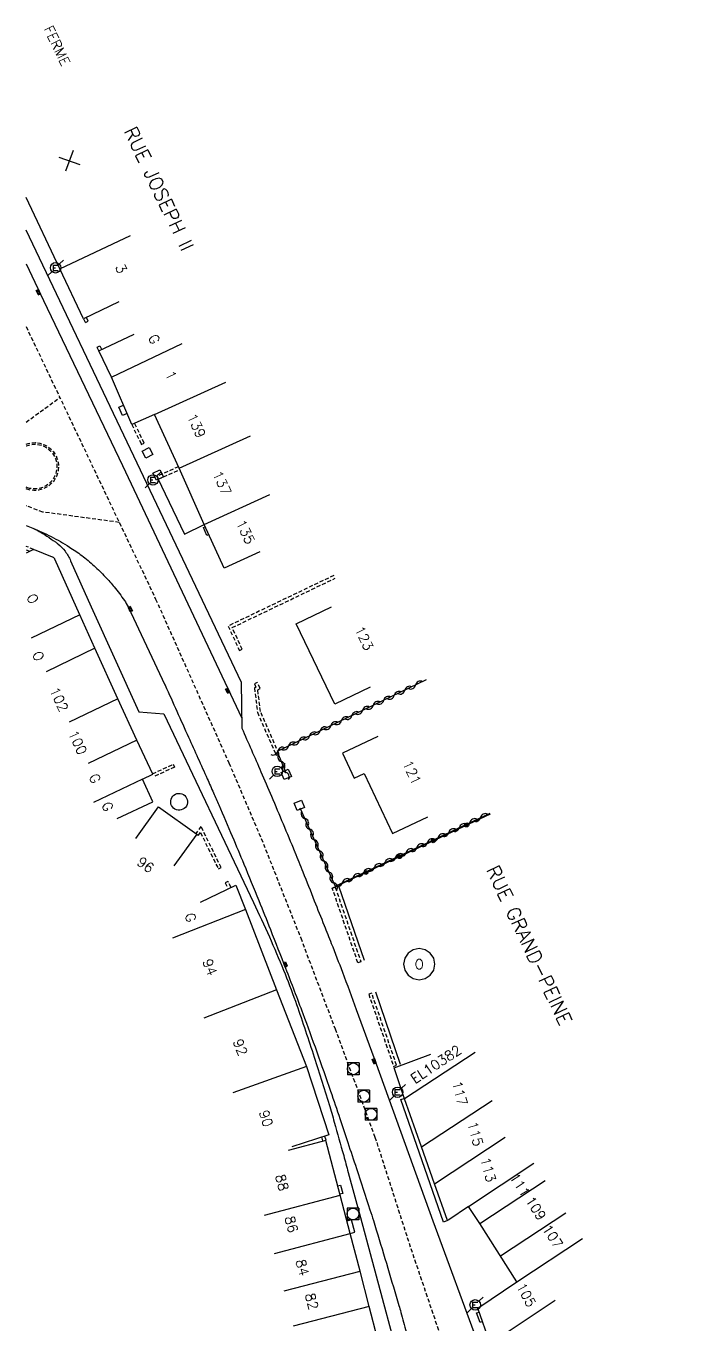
# Model space of a CAD drawing. Header units: millimetres. Extents: x 119599 to 135000, y 124063 to 131000.
# Drawn here: x 134000 to 134083.4, y 130736.1 to 130902 of the extents above; entities that cross this region are included whole.
import ezdxf
from ezdxf.enums import TextEntityAlignment as Align

# ---------------------------------------------------------------- set-up
doc = ezdxf.new("R2010")
doc.units = ezdxf.units.MM
doc.linetypes.add('DASHED', pattern=[0.75, 0.5, -0.25])
doc.layers.get('0').update_dxf_attribs({"linetype": 'CONTINUOUS'})
for name, color, linetype in [('W0001', 6, 'DASHED'), ('W0008', 7, 'CONTINUOUS'), ('W0100', 7, 'CONTINUOUS'), ('W0112', 1, 'DASHED'), ('W0310', 3, 'CONTINUOUS'), ('W0322', 7, 'CONTINUOUS'), ('W0400', 7, 'CONTINUOUS'), ('W0420', 7, 'CONTINUOUS'), ('W0471', 7, 'CONTINUOUS'), ('W0984', 7, 'CONTINUOUS'), ('W0989', 7, 'CONTINUOUS'), ('W0991', 7, 'CONTINUOUS'), ('W1102', 7, 'CONTINUOUS')]:
    doc.layers.add(name, color=color, linetype=linetype)
doc.styles.get("Standard").update_dxf_attribs({"font": 'romans.shx', "width": 0.85})

# ---------------------------------------------------------------- blocks, each defined once
blk = doc.blocks.new('t310o')
at = {"color": 0, "linetype": 'Continuous'}
for centre, start, end in [((-0.5, 0.38), 216.8699, 323.1304), ((0.5, -0.37), 36.8699, 143.1303)]:
    blk.add_arc(centre, 0.625, start, end, dxfattribs=at)
blk = doc.blocks.new('t322o')
at = {"color": 0, "linetype": 'Continuous'}
for radius in [0.25, 0.15]:
    blk.add_circle((0, 0), radius, dxfattribs=at)
blk = doc.blocks.new('t991o')
at = {"color": 0, "linetype": 'Continuous'}
for p, q in [((-1, 1), (1, -1)), ((-1, -1), (1, 1))]:
    blk.add_line(p, q, dxfattribs=at)
blk = doc.blocks.new('T471')
for p, q in [((-0.333334, 0.333334), (-0.333334, -0.333334)), ((-0.333334, 0.333334), (0.333334, 0.333334)), ((-0.333334, 0), (0, 0)), ((0.500001, 0.500001), (1.000002, 1.000002)), ((-0.500001, -0.500001), (-1.000002, -1.000002)), ((-0.333334, -0.333334), (0.333334, -0.333334))]:
    blk.add_line(p, q)
blk.add_ellipse((0, 0), major_axis=(0.471405, 0.471405), ratio=1, start_param=5.4977871438, end_param=11.780972451)
blk = doc.blocks.new('T420')
for p, q in [((0.75, 0.75), (-0.75, 0.75)), ((-0.75, 0.75), (-0.75, -0.75)), ((0.75, 0.75), (0.75, -0.75)), ((0.75, -0.75), (-0.75, -0.75))]:
    blk.add_line(p, q)
blk.add_ellipse((0, 0), major_axis=(-0.53, 0.53), ratio=1, start_param=3.926991, end_param=10.210176)
blk = doc.blocks.new('T400')
for p, q in [((-0.15, 0.3), (0.15, 0.3)), ((-0.15, -0.25), (-0.15, 0.3)), ((-0.15, 0.15), (0.15, 0.15)), ((-0.15, 0), (0.15, 0)), ((0.15, 0.3), (0.15, -0.25)), ((-0.15, -0.15), (0.15, -0.15)), ((-0.15, -0.25), (-0.15, -0.3)), ((-0.15, -0.3), (0.15, -0.3)), ((0.15, -0.3), (0.15, -0.25))]:
    blk.add_line(p, q)
blk = doc.blocks.new('t112o')
at = {"color": 0, "linetype": 'Continuous'}
for p, q in [((-0.5, 0.5), (0.5, 0.5)), ((-0.5, -0.5), (-0.5, 0.5)), ((0.5, 0.5), (0.5, -0.5)), ((0.5, -0.5), (-0.5, -0.5))]:
    blk.add_line(p, q, dxfattribs=at)

msp = doc.modelspace()

# ---------------------------------------------------------------- linework, layer by layer
at = {"layer": 'W0001'}
for points in [[(134000, 130863.62), (134016.55, 130828.79), (134025.91, 130807.83), (134030.04, 130798.17), (134035.08, 130785.46), (134039.47, 130773.85), (134044.57, 130760.01), (134049.15, 130745.76), (134057.56, 130720.91), (134065.44, 130701.38), (134070.26, 130695.5)], [(134000, 130851.38), (134004.3, 130854.57)], [(134011.9, 130838.58), (134002.15, 130839.91), (134000, 130840.7)]]:
    msp.add_lwpolyline(points, dxfattribs=at)
at = {"layer": 'W0008'}
for points in [[(134057.82, 130733.4), (134052.02, 130749.25), (134044.76, 130769.32), (134042.23, 130776.27, 0.003131), (134040.46, 130781.04, 0.004025), (134039.03, 130784.73, 0.000285), (134038.12, 130787.01, -0.000205), (134036.86, 130790.18, -0.000277), (134035.4, 130793.86, 0.000399), (134034.39, 130796.4, 0.004633), (134034.35, 130796.48, 0.000053), (134031.39, 130803.54, 0.003329), (134030.05, 130806.67, 0.001862), (134027.6, 130812.23), (134027.53, 130818.1), (134013.77, 130847.07), (134000, 130875.95)], [(134000, 130838.19, -0.004411), (134000.84, 130837.86, -0.021991), (134003.19, 130836.77, -0.021196), (134005.53, 130835.44, -0.022776), (134007.11, 130834.35, -0.021391), (134008.68, 130833.04, -0.017893), (134010.12, 130831.63, -0.020855), (134011.27, 130830.33, -0.017907), (134012.55, 130828.61, -0.041295), (134013.02, 130827.8), (134017.73, 130817.84, -0.004707), (134017.77, 130817.76, -0.000056), (134020.75, 130811.12, -0.000051), (134023.14, 130805.81, -0.00015), (134023.95, 130804, -0.003918), (134024.62, 130802.47, -0.001503), (134026.33, 130798.46, -0.002109), (134027.82, 130794.91, -0.00161), (134029.72, 130790.25, -0.002265), (134031.21, 130786.54, -0.001706), (134033.14, 130781.6, -0.003146), (134035.35, 130775.8, -0.003757), (134037.13, 130770.91, -0.002066), (134038.9, 130765.87, -0.002998), (134040.08, 130762.38, -0.000376), (134041.1, 130759.3, -0.000351), (134042.2, 130756, -0.000627), (134043.93, 130750.72, -0.002415), (134044.37, 130749.35, -0.003384), (134044.74, 130748.14, -0.000835), (134046.21, 130743.26, -0.000673), (134047.62, 130738.48, -0.003675), (134047.88, 130737.6, -0.00217), (134048.57, 130735.09, 0.001267)], [(134000.84, 130837.86, -0.014476), (134001.94, 130837.28, -0.021051), (134002.67, 130836.83, -0.00512), (134003.74, 130836.09, -0.016997), (134004.06, 130835.85, -0.059614), (134004.98, 130834.89, -0.057436), (134005.69, 130833.69), (134008.32, 130827.78), (134014.41, 130814.35), (134017.59, 130814.1), (134029.06, 130789.99, -0.006868), (134031.08, 130785.6, -0.007206), (134032.88, 130781.36, -0.012128), (134034.4, 130777.38, -0.007277), (134036.66, 130770.64, -0.002317), (134038.7, 130764.19, -0.006623), (134039.37, 130761.91, -0.001025), (134040.57, 130757.64, -0.002033), (134041.15, 130755.49), (134042.7, 130749.72), (134049.47, 130724.48), (134060.38, 130683.76), (134062.44, 130683.42)]]:
    msp.add_lwpolyline(points, format="xyb", dxfattribs=at)
for points in [[(134000, 130871.64), (134002.23, 130866.97), (134012.3, 130845.85), (134027.57, 130813.55)], [(134012.9, 130852.5), (134012.33, 130852.26), (134011.85, 130853.33), (134012.44, 130853.58)], [(134023.35, 130837.04), (134023.1, 130836.92), (134022.66, 130837.94), (134022.89, 130838.04)], [(134053.82, 130749.34), (134053.32, 130749.13), (134047.88, 130764.79), (134048.32, 130764.94)], [(134039.8, 130753.77), (134040.16, 130753.86), (134040.47, 130752.8), (134040.08, 130752.7)], [(134041.39, 130747.69), (134041.98, 130747.84), (134041.58, 130749.41), (134040.98, 130749.26)], [(134058.3, 130736.41), (134058, 130736.3), (134057.56, 130737.53), (134057.87, 130737.64)]]:
    msp.add_lwpolyline(points, dxfattribs=at)
at = {"layer": 'W0008', "flags": 128}
for points in [[(134016.77, 130844.29), (134020.22, 130837.07)], [(134020.22, 130837.08), (134022.76, 130838.33)]]:
    msp.add_lwpolyline(points, dxfattribs=at)
msp.add_lwpolyline([(134019.2, 130801.85, -1), (134019.89, 130803.89, -1)], format="xyb", close=True, dxfattribs=at)
at = {"layer": 'W0100'}
for points in [[(134011.86, 130866.79), (134007.34, 130864.63), (134004.31, 130870.99), (134000, 130880.1)], [(134029.85, 130834.82), (134025.3, 130832.74), (134022.76, 130838.33), (134019.56, 130845.5), (134016.42, 130852.37), (134013.5, 130851.11), (134010.89, 130857.16), (134009.3, 130860.51), (134013.81, 130862.66)], [(134043.94, 130817.51), (134039.43, 130815.35), (134034.49, 130825.63), (134039, 130827.8)], [(134044.93, 130811.2), (134040.41, 130809.07), (134041.9, 130805.9), (134041.9, 130805.9), (134043.18, 130806.5), (134046.8, 130798.8), (134051.33, 130800.94)], [(134014, 130798.19), (134016.93, 130802.24), (134021.8, 130798.72), (134018.86, 130794.67)], [(134022.28, 130790.04), (134026.78, 130792.23), (134028.02, 130789.09), (134032.01, 130778.85), (134035.84, 130769.02), (134038.69, 130760.3), (134033.94, 130758.75)], [(134048.33, 130764.91), (134047.01, 130768.85), (134051.69, 130770.61)], [(134083.41, 130694.08), (134083.41, 130694.08), (134079.02, 130700.44), (134074.92, 130706.56), (134070.28, 130713.47), (134070.6, 130713.68), (134068.74, 130717.85), (134068.81, 130717.89), (134067.31, 130721.26), (134066.88, 130722.22), (134065.75, 130721.72), (134062.4, 130727.77), (134059.27, 130733.63), (134057.69, 130738.15), (134057.69, 130738.15), (134062.71, 130741.51), (134057.96, 130748.95), (134056.5, 130751.15), (134056.5, 130751.15), (134054.01, 130749.41), (134053.82, 130749.34), (134052.16, 130754.02), (134050.5, 130758.74), (134048.33, 130764.91)], [(134045.22, 130713.61), (134050.04, 130714.92), (134049.01, 130718.73), (134045.93, 130730.35), (134044.88, 130734.26), (134043.81, 130738.35), (134042.66, 130742.85), (134041.4, 130747.66), (134040.12, 130752.57), (134038.3, 130759.55), (134033.46, 130758.29)]]:
    msp.add_lwpolyline(points, dxfattribs=at)
msp.add_lwpolyline([(134011.64, 130800.75), (134016.2, 130802.86), (134014.85, 130805.76), (134016.2, 130806.38), (134016.2, 130806.38), (134014.16, 130810.76), (134011.73, 130816.01), (134008.79, 130822.49), (134006.85, 130826.78), (134003.69, 130833.87, 0.038322), (134003.62, 130833.98, 0.065416), (134003.56, 130834.04, 0.013544), (134003.42, 130834.14, 0.049874), (134003.38, 130834.16), (134001.09, 130835.08), (134000.79, 130835.02), (134000, 130834.64)], format="xyb", dxfattribs=at)
at = {"layer": 'W0112'}
for points in [[(134007.34, 130864.63), (134007.58, 130864.15), (134007.94, 130864.32), (134007.7, 130864.81)], [(134009.3, 130860.51), (134009.07, 130861), (134009.44, 130861.17), (134009.66, 130860.68)], [(134013.5, 130851.11), (134014.72, 130848.55), (134015.08, 130848.72), (134013.86, 130851.28)], [(134019.47, 130845.71), (134016.7, 130844.47), (134016.86, 130844.1), (134019.63, 130845.34)], [(134000.98, 130835.11), (134000, 130835.52)], [(134000, 130835.09), (134000.49, 130834.88)], [(134039.3, 130831.8), (134025.8, 130825.33), (134027.26, 130822.2), (134027.62, 130822.36), (134026.33, 130825.14), (134039.47, 130831.44)], [(134016.15, 130806.45), (134018.78, 130807.66), (134018.94, 130807.3), (134016.32, 130806.09)], [(134021.8, 130798.72), (134022, 130798.57), (134022.27, 130798.94), (134024.56, 130794.28), (134024.92, 130794.45), (134022.34, 130799.72), (134021.68, 130798.81)], [(134026.18, 130791.93), (134025.79, 130792.69), (134025.43, 130792.51), (134025.83, 130791.75)]]:
    msp.add_lwpolyline(points, dxfattribs=at)
at = {"layer": 'W0112', "flags": 128}
for points in [[(134000, 130848.58), (134000.28, 130848.67), (134000.58, 130848.74), (134000.87, 130848.77), (134001.17, 130848.78), (134001.47, 130848.76), (134001.77, 130848.7), (134002.06, 130848.62), (134002.34, 130848.51), (134002.6, 130848.37), (134002.85, 130848.21), (134003.09, 130848.03), (134003.31, 130847.82), (134003.5, 130847.59), (134003.67, 130847.34), (134003.82, 130847.08), (134003.94, 130846.81), (134004.03, 130846.52), (134004.09, 130846.23), (134004.13, 130845.93), (134004.13, 130845.63), (134004.11, 130845.33), (134004.06, 130845.04), (134003.98, 130844.75), (134003.87, 130844.47), (134003.73, 130844.2), (134003.57, 130843.95), (134003.38, 130843.72), (134003.17, 130843.5), (134002.95, 130843.31), (134002.7, 130843.14), (134002.44, 130842.99), (134002.16, 130842.87), (134001.88, 130842.78), (134001.59, 130842.71), (134001.29, 130842.68), (134000.99, 130842.67), (134000.69, 130842.7), (134000.39, 130842.75), (134000.11, 130842.83)], [(134000, 130848.36), (134000.07, 130848.39), (134000.34, 130848.48), (134000.61, 130848.54), (134000.89, 130848.57), (134001.17, 130848.58), (134001.45, 130848.56), (134001.72, 130848.51), (134001.99, 130848.43), (134002.25, 130848.33), (134002.5, 130848.2), (134002.74, 130848.05), (134002.96, 130847.88), (134003.16, 130847.68), (134003.34, 130847.47), (134003.5, 130847.24), (134003.64, 130846.99), (134003.75, 130846.74), (134003.84, 130846.47), (134003.9, 130846.2), (134003.93, 130845.92), (134003.93, 130845.64), (134003.91, 130845.36), (134003.86, 130845.08), (134003.79, 130844.81), (134003.68, 130844.55), (134003.56, 130844.3), (134003.41, 130844.07), (134003.23, 130843.85), (134003.04, 130843.65), (134002.82, 130843.47), (134002.59, 130843.31), (134002.35, 130843.17), (134002.09, 130843.06), (134001.83, 130842.97), (134001.55, 130842.91), (134001.27, 130842.88), (134000.99, 130842.87), (134000.72, 130842.89), (134000.44, 130842.94), (134000.17, 130843.02)], [(134000.17, 130843.02), (134000, 130843.09)], [(134000.11, 130842.83), (134000, 130842.87)], [(134037.75, 130760.02), (134037.91, 130759.44)], [(134038.14, 130760.12), (134038.3, 130759.55)]]:
    msp.add_lwpolyline(points, dxfattribs=at)
at = {"layer": 'W0112'}
for points in [[(134029.53, 130818.13), (134029.17, 130817.96), (134029.37, 130817.52), (134029.18, 130817.41), (134029.55, 130814.31), (134031.94, 130808.82), (134032.31, 130808.98), (134029.94, 130814.41), (134029.6, 130817.2), (134029.89, 130817.36)], [(134042.77, 130782.41), (134042.39, 130782.28), (134039.12, 130791.81), (134039.49, 130791.94)], [(134043.77, 130778.29), (134046.95, 130769.05), (134047.33, 130769.18), (134044.15, 130778.42)]]:
    msp.add_lwpolyline(points, close=True, dxfattribs=at)
at = {"layer": 'W0310'}
for p, q in [((134043.24, 130782.57), (134039.97, 130792.1)), ((134044.62, 130778.59), (134047.8, 130769.34))]:
    msp.add_line(p, q, dxfattribs=at)
at = {"layer": 'W0310', "flags": 128}
for points in [[(134051.09, 130818.44), (134032.07, 130809.31), (134033.18, 130806.59)], [(134034.99, 130802.1), (134039.48, 130792.1), (134059.3, 130801.43)]]:
    msp.add_lwpolyline(points, dxfattribs=at)
at = {"layer": 'W0322', "flags": 128}
msp.add_lwpolyline([(134039.12, 130791.81), (134059.34, 130801.34)], dxfattribs=at)
at = {"layer": 'W1102', "flags": 128}
for points in [[(134004.31, 130870.99), (134013.34, 130875.28)], [(134010.89, 130857.16), (134019.92, 130861.45)], [(134016.42, 130852.37), (134025.52, 130856.52)], [(134019.56, 130845.5), (134028.66, 130849.65)], [(134022.76, 130838.33), (134031.12, 130842.14)], [(134006.85, 130826.78), (134000.63, 130823.8)], [(134008.79, 130822.49), (134002.57, 130819.5)], [(134011.73, 130816.01), (134005.51, 130813.03)], [(134014.16, 130810.76), (134007.93, 130807.78)], [(134014.85, 130805.76), (134008.63, 130802.78)], [(134028.02, 130789.09), (134018.72, 130785.43)], [(134032.01, 130778.85), (134022.69, 130775.22)], [(134048.34, 130764.92), (134057.37, 130770.88)], [(134035.84, 130769.02), (134026.42, 130765.65)], [(134050.5, 130758.74), (134059.53, 130764.7)], [(134052.16, 130754.02), (134061.19, 130759.99)], [(134056.5, 130751.15), (134064.85, 130756.66)], [(134057.96, 130748.95), (134066.3, 130754.46)], [(134030.44, 130750.04), (134040.12, 130752.57)], [(134060.59, 130744.83), (134068.94, 130750.34)], [(134031.73, 130745.13), (134041.4, 130747.66)], [(134062.71, 130741.51), (134071.06, 130747.02)], [(134032.97, 130740.34), (134042.66, 130742.85)], [(134043.81, 130738.35), (134034.13, 130735.84)], [(134059.27, 130733.63), (134067.61, 130739.14)]]:
    msp.add_lwpolyline(points, dxfattribs=at)
at = {"layer": 'W1102'}
msp.add_lwpolyline([(134052.23, 130782.11), (134052.07, 130782.88), (134051.64, 130783.53), (134050.99, 130783.96), (134050.23, 130784.11), (134049.46, 130783.96), (134048.81, 130783.53), (134048.38, 130782.88), (134048.23, 130782.11), (134048.38, 130781.35), (134048.81, 130780.7), (134049.46, 130780.27), (134050.23, 130780.11), (134050.99, 130780.27), (134051.64, 130780.7), (134052.07, 130781.35)], close=True, dxfattribs=at)

# ---------------------------------------------------------------- block references
at = {"layer": 'W0112'}
for p, rotation in [((134015.5, 130847.48), 296.6982295837413), ((134016.87, 130844.65), 296.8408019740075), ((134033.23, 130806.36), 293.7603257724005), ((134034.91, 130802.42), 292.0041174877396)]:
    msp.add_blockref('t112o', p, dxfattribs=dict(at, rotation=rotation))
at = {"layer": 'W0310'}
for p, rotation in [((134048.39, 130817.14), 205.6421583889228), ((134049.74, 130817.79), 205.6421583889228), ((134044.33, 130815.2), 205.6421583889228), ((134045.68, 130815.85), 205.6421583889228), ((134047.04, 130816.49), 205.6421583889228), ((134040.28, 130813.25), 205.6421583889228), ((134041.63, 130813.9), 205.6421583889228), ((134042.98, 130814.55), 205.6421583889228), ((134037.57, 130811.95), 205.6421583889228), ((134038.92, 130812.6), 205.6421583889228), ((134033.51, 130810), 205.6421583889228), ((134034.87, 130810.65), 205.6421583889228), ((134036.22, 130811.3), 205.6421583889228), ((134032.16, 130809.35), 205.6421583889228), ((134032.6, 130808.02), 292.1829199956629), ((134033.16, 130806.63), 292.1829199956629), ((134035.61, 130800.73), 294.1711714603273), ((134056.7, 130800.21), 25.2179007945518), ((134058.06, 130800.85), 25.2179007945518), ((134036.22, 130799.36), 294.1711714603273), ((134036.83, 130797.99), 294.1711714603273), ((134053.99, 130798.93), 25.2179007945518), ((134055.35, 130799.57), 25.2179007945518), ((134037.45, 130796.62), 294.1711714603273), ((134049.92, 130797.01), 25.2179007945518), ((134051.28, 130797.65), 25.2179007945518), ((134052.63, 130798.29), 25.2179007945518), ((134038.06, 130795.26), 294.1711714603273), ((134045.85, 130795.1), 25.2179007945518), ((134047.21, 130795.74), 25.2179007945518), ((134048.56, 130796.38), 25.2179007945518), ((134038.68, 130793.89), 294.1711714603273), ((134043.13, 130793.82), 25.2179007945518), ((134044.49, 130794.46), 25.2179007945518), ((134039.29, 130792.52), 294.1711714603273), ((134040.42, 130792.54), 25.2179007945518), ((134041.78, 130793.18), 25.2179007945518)]:
    msp.add_blockref('t310o', p, dxfattribs=dict(at, rotation=rotation))
at = {"layer": 'W0322', "rotation": 25.21790079458957}
for p in [(134056.3, 130799.91), (134052.01, 130797.88), (134047.71, 130795.86), (134043.41, 130793.83)]:
    msp.add_blockref('t322o', p, dxfattribs=at)
at = {"layer": 'W0400'}
for p, rotation in [((134001.56, 130868.02), 25.47330458833173), ((134013.32, 130827.5), 205.3060742123359), ((134025.75, 130817.07), 25.30997789277845), ((134033.12, 130782.08), 21.18957295868078), ((134044.46, 130769.71), 20.02208981737585)]:
    msp.add_blockref('T400', p, dxfattribs=dict(at, rotation=rotation))
at = {"layer": 'W0420'}
for p in [(134041.81, 130768.73), (134043.14, 130765.24), (134044.07, 130762.92), (134041.76, 130750.18)]:
    msp.add_blockref('T420', p, dxfattribs=at)
at = {"layer": 'W0471'}
for p in [(134003.77, 130871.13), (134016.21, 130844.02), (134032.09, 130806.76), (134047.46, 130765.74), (134057.37, 130738.56)]:
    msp.add_blockref('T471', p, dxfattribs=at)
at = {"layer": 'W0991', "rotation": 295.3684635611808}
msp.add_blockref('t991o', (134005.52, 130884.81), dxfattribs=at)

# ---------------------------------------------------------------- texts
at = {"layer": 'W0984'}
for s, rotation, p in [('FERME', 295.4297, (134003.97, 130899.53)), ('EL10382', 33.462, (134052.37, 130769.32))]:
    msp.add_text(s, height=1.25, rotation=rotation, dxfattribs=at).set_placement(p, align=Align.MIDDLE)
at = {"layer": 'W0989'}
for s, rotation, p in [('RUE JOSEPH II', 295.5765, (134016.96, 130881.22)), ('RUE GRAND-PEINE', 295.31, (134064.26, 130784.53))]:
    msp.add_text(s, height=1.75, rotation=rotation, dxfattribs=at).set_placement(p, align=Align.MIDDLE)
at = {"layer": 'W0991'}
for s, rotation, p in [('3', 295.4297, (134012.15, 130871.03)), ('G', 295.4297, (134016.36, 130862.02)), ('1', 295.4297, (134018.54, 130857.39)), ('139', 294.7837, (134021.77, 130850.95)), ('137', 294.7837, (134025.02, 130843.62)), ('135', 294.7837, (134028.03, 130837.37)), ('O', 294.7837, (134000.84, 130828.83)), ('123', 295.2179, (134043.19, 130823.78)), ('O', 294.7837, (134001.56, 130821.49)), ('102', 294.7837, (134004.21, 130815.96)), ('100', 294.7837, (134006.59, 130810.46)), ('121', 295.2179, (134049.3, 130806.62)), ('G', 294.9666, (134008.79, 130805.85)), ('G', 294.9666, (134010.4, 130802.25)), ('96', 324.0838, (134015.26, 130794.81)), ('G', 291.2896, (134021.01, 130788.08)), ('94', 291.2896, (134023.47, 130781.72)), ('92', 291.2896, (134027.37, 130771.48)), ('117', 285.1966, (134055.41, 130765.6)), ('90', 288.1187, (134030.65, 130762.39)), ('115', 285.1966, (134057.4, 130760.42)), ('113', 285.1966, (134059.04, 130755.84)), ('88', 285.1966, (134032.69, 130754.2)), ('111', 302.7259, (134063.09, 130753.89)), ('109', 302.7259, (134065.13, 130750.9)), ('86', 285.1966, (134033.9, 130748.85)), ('107', 302.7259, (134067.28, 130747.31)), ('84', 285.1966, (134035.29, 130743.32)), ('105', 298.0813, (134063.9, 130739.82)), ('82', 285.1966, (134036.5, 130739))]:
    msp.add_text(s, height=1.25, rotation=rotation, dxfattribs=at).set_placement(p, align=Align.MIDDLE)
msp.add_text('O', height=1.25, dxfattribs=at).set_placement((134050.23, 130782.11), align=Align.MIDDLE)

doc.saveas('drawing.dxf')
